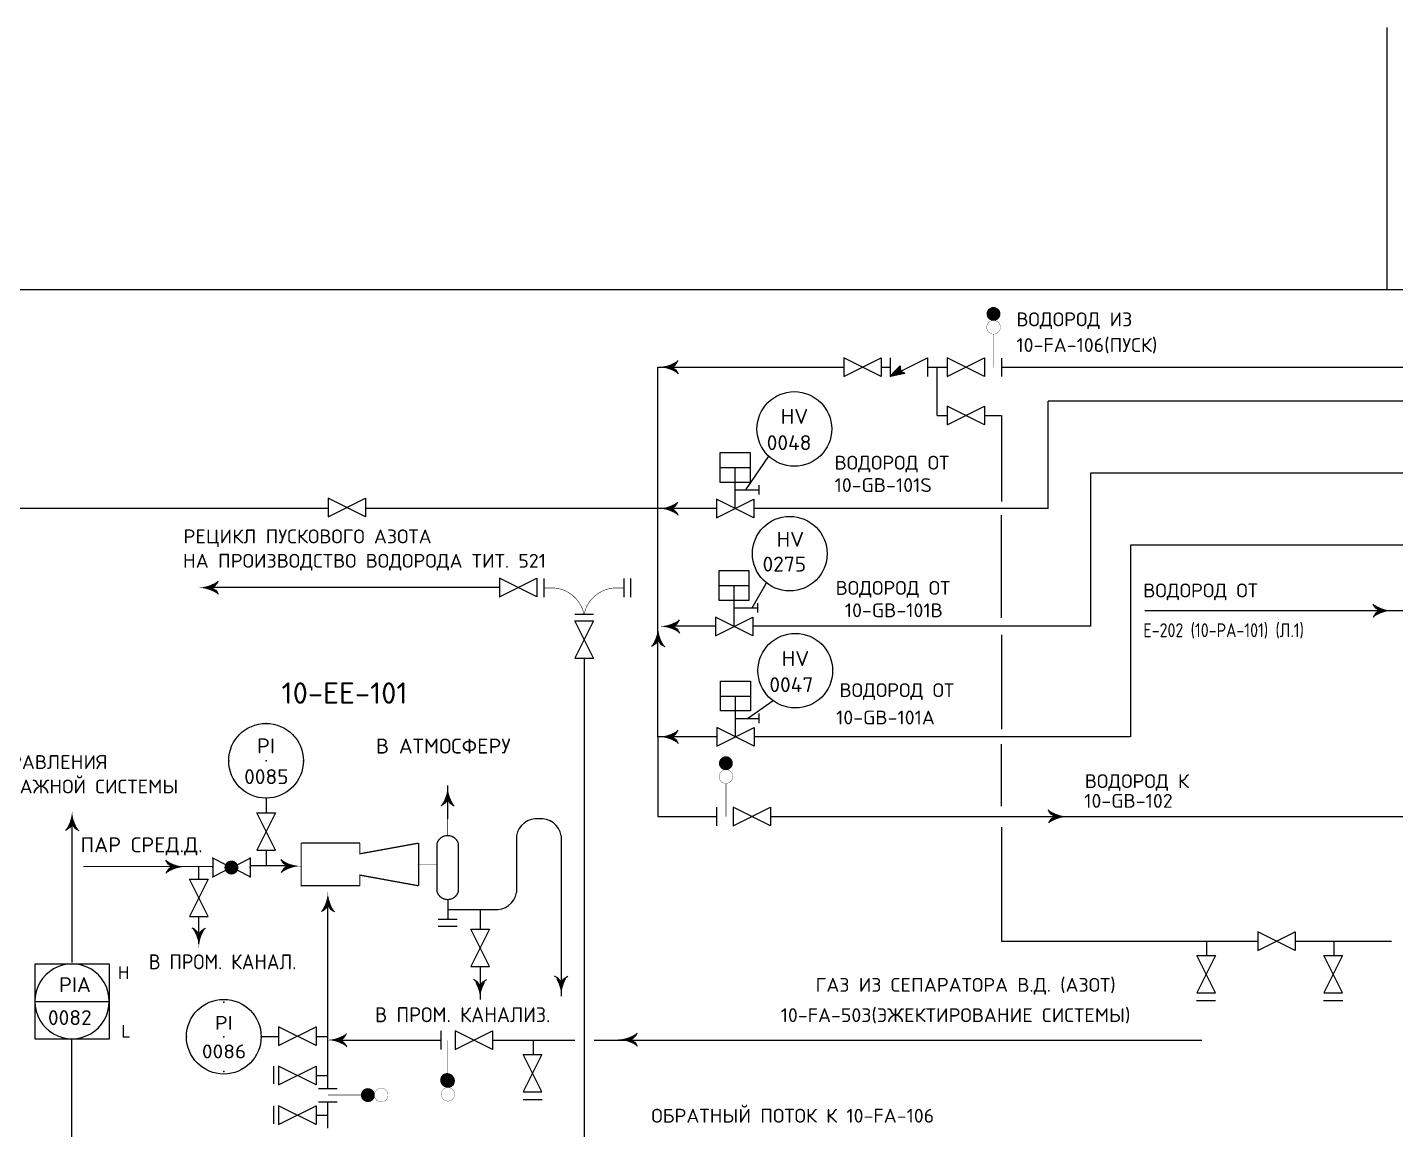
# Model space of a CAD drawing. Extents: x 230 to 652, y 120 to 276.
# Drawn here: x 239.59 to 252.41, y 140.99 to 151.33 of the extents above; entities that cross this region are included whole.
import ezdxf
from ezdxf.enums import TextEntityAlignment as Align

# ---------------------------------------------------------------- set-up
doc = ezdxf.new("R2010")
doc.units = 0
doc.header["$MEASUREMENT"] = 0
doc.linetypes.add('DASH', pattern=[0.15625, 0.09375, -0.0625])
doc.linetypes.add('SDASH', pattern=[0.09375, 0.046875, -0.046875])
doc.layers.get('0').update_dxf_attribs({"linetype": 'CONTINUOUS'})
for name, color, linetype in [('IN-ATTRIBS', 7, 'CONTINUOUS'), ('IN-EQUIPMENT', 7, 'CONTINUOUS'), ('IN-INSTRUMENT', 7, 'SDASH'), ('IN-MIN-PROC', 7, 'CONTINUOUS')]:
    doc.layers.add(name, color=color, linetype=linetype)
doc.styles.add('ATTRIBS', font='SIMPLEX', dxfattribs={"width": 0.8, "height": 0.125})
doc.styles.add('NARROW', font='simplex', dxfattribs={"width": 0.75, "height": 0.1})
doc.styles.add('S1', font='SIMPLEX.shx')
doc.styles.add('SIMPLEX', font='SIMPLEX')

# ---------------------------------------------------------------- blocks, each defined once
blk = doc.blocks.new('BUBTEXT')
at = {"layer": 'IN-ATTRIBS'}
for p in [(0, 0.25), (-0.25, 0), (0, 0), (0.25, 0), (0, -0.25)]:
    blk.add_point(p, dxfattribs=at)
at = {"layer": 'IN-ATTRIBS', "flags": 1}
for tag, style, width, p in [('IDNUM', 'ATTRIBS', 0.8, (0.0087, 0.5838)), ('DWGNO', 'ATTRIBS', 0.8, (0.0029, 0.4474)), ('FILENO', 'ATTRIBS', 0.8, (-0.003, 0.3111)), ('LOC', 'ATTRIBS', 0.8, (-0.0799, -0.422)), ('SIG', 'ATTRIBS', 0.8, (-0.0872, -0.5633)), ('INSTALL', 'ATTRIBS', 0.8, (-0.0872, -0.6994)), ('SERV', 'ATTRIBS', 0.8, (-0.0834, -0.8376)), ('DATE', 'ATTRIBS', 0.8, (-0.0881, -0.9694)), ('DES', 'NARROW', 0.75, (-0.0866, -1.1017)), ('CSYS', 'NARROW', 0.75, (-0.0866, -1.2425))]:
    blk.add_attdef(tag, text='', height=0.1, dxfattribs=dict(at, style=style, width=width)).set_placement(p, align=Align.CENTER)
at = {"layer": 'IN-ATTRIBS', "style": 'ATTRIBS', "flags": 1}
blk.add_attdef('SYSCDI', text='', height=0.1, dxfattribs=at).set_placement((-0.3125, 0.3125), align=Align.RIGHT)
at = {"layer": 'IN-ATTRIBS', "style": 'S1'}
for tag, p in [('XT', (0.3241, 0.2568)), ('A1', (0.3233, 0.1153)), ('A2', (0.3233, -0.0347)), ('A3', (0.3233, -0.1847)), ('RES', (0.3233, -0.3422))]:
    blk.add_attdef(tag, p, '', height=0.1, dxfattribs=at)
at = {"layer": 'IN-ATTRIBS', "style": 'ATTRIBS'}
blk.add_attdef('SYSCDV', text='', height=0.1, dxfattribs=at).set_placement((-0.3125, 0.1411), align=Align.RIGHT)
at = {"layer": 'IN-ATTRIBS', "style": 'S1'}
for tag, p in [('INSTTYPE', (-0.0002, 0.0499)), ('TAGNUM', (0.0019, -0.1561)), ('MD', (0.4017, -0.5655)), ('SZ', (0.4017, -0.6963))]:
    blk.add_attdef(tag, text='', height=0.1, dxfattribs=at).set_placement(p, align=Align.CENTER)

msp = doc.modelspace()

# ---------------------------------------------------------------- hatches: boundary and pattern name
at = {"linetype": 'Continuous'}
h = msp.add_hatch(dxfattribs=at)
h.set_pattern_fill('ANSI31', color=2, scale=0.0014, style=0)
h.set_pattern_definition([(45, (-511.36866988, 126.94704847), (-0.000123743686708, 0.000123743686708), [])])
edge = h.paths.add_edge_path()
edge.add_line((247.771, 148.105), (247.81, 148.088))
edge.add_line((247.81, 148.088), (247.672, 148.057))
edge.add_line((247.672, 148.058), (247.767, 148.155))
edge.add_line((247.767, 148.155), (247.771, 148.105))
h = msp.add_hatch(dxfattribs=at)
h.set_pattern_fill('ANSI31', color=2, scale=0.001, angle=180, style=0)
h.set_pattern_definition([(225, (782.24205212, 155.97791086), (8.8388347648e-05, -8.8388347648e-05), [])])
edge = h.paths.add_edge_path()
edge.add_arc((243.525, 141.456), 0.0638, -180, 0, ccw=False)
edge.add_arc((243.525, 141.456), 0.0638, 0, 180, ccw=False)

# ---------------------------------------------------------------- linework, layer by layer
for p, q in [((252.33, 148.873), (252.33, 151.33)), ((239.658, 142.197), (240.358, 142.197))]:
    msp.add_line(p, q, dxfattribs=at)
at = {"color": 6, "linetype": 'Continuous'}
msp.add_line((229.992, 148.873), (499.167, 148.873), dxfattribs=at)
at = {"color": 5, "linetype": 'Continuous'}
for p, q in [((245.497, 148.144), (247.239, 148.144)), ((245.497, 146.819), (245.497, 148.144)), ((247.588, 148.144), (247.672, 148.144)), ((248.022, 148.144), (248.204, 148.144)), ((248.113, 147.691), (248.113, 148.144)), ((248.725, 148.144), (283.903, 148.144)), ((248.113, 147.691), (248.206, 147.691)), ((248.556, 147.691), (248.716, 147.691)), ((248.716, 147.691), (248.716, 146.883)), ((248.716, 145.793), (248.716, 146.756)), ((244.012, 146.077), (241.289, 146.077)), ((250.059, 145.861), (271.953, 145.861)), ((248.716, 145.634), (248.716, 144.75)), ((244.806, 145.415), (244.805, 140.165)), ((245.497, 144.677), (245.497, 143.93)), ((248.716, 144.028), (248.716, 144.609)), ((243.526, 143.908), (243.526, 144.221)), ((245.497, 143.93), (246.048, 143.93)), ((246.553, 143.93), (248.616, 143.93)), ((248.59, 143.93), (250.686, 143.93)), ((250.631, 143.93), (251.475, 143.93)), ((268.19, 143.933), (251.475, 143.928)), ((244.171, 143.75), (244.171, 143.217)), ((244.59, 143.75), (244.59, 142.246)), ((248.716, 143.831), (248.716, 142.763)), ((241.324, 143.462), (240.114, 143.46)), ((242.057, 143.467), (241.673, 143.467)), ((243.526, 143.152), (243.526, 142.967)), ((241.194, 142.737), (241.194, 142.993)), ((242.403, 141.38), (242.403, 143.103)), ((243.526, 143.059), (243.961, 143.059)), ((243.83, 143.059), (243.83, 142.874)), ((248.716, 142.763), (251.119, 142.763)), ((251.469, 142.763), (252.372, 142.763)), ((243.83, 142.524), (243.83, 142.214)), ((242.516, 141.835), (242.803, 141.835)), ((242.803, 141.835), (243.463, 141.835)), ((243.945, 141.835), (244.717, 141.835)), ((244.899, 141.835), (245.652, 141.835)), ((245.611, 141.835), (247.109, 141.835)), ((247.109, 141.835), (250.594, 141.835)), ((242.403, 141.009), (242.403, 141.256))]:
    msp.add_line(p, q, dxfattribs=at)
at = {"color": 2, "linetype": 'Continuous'}
for p, q in [((247.672, 148.057), (248.022, 148.232)), ((247.672, 148.232), (247.672, 148.057)), ((247.672, 148.058), (247.767, 148.155)), ((247.767, 148.155), (247.771, 148.105)), ((248.022, 148.232), (248.022, 148.057)), ((248.716, 148.229), (248.716, 148.056)), ((247.81, 148.088), (247.672, 148.057)), ((247.771, 148.105), (247.81, 148.088)), ((246.081, 147.203), (246.361, 147.203)), ((246.221, 146.819), (246.221, 147.203)), ((246.223, 146.994), (246.442, 146.994)), ((246.442, 147.037), (246.442, 146.95)), ((244.429, 145.986), (244.429, 146.161)), ((245.179, 145.986), (245.179, 146.161)), ((245.244, 145.986), (245.244, 146.161)), ((246.07, 146.097), (246.35, 146.097)), ((246.21, 145.714), (246.21, 146.097)), ((246.431, 145.932), (246.431, 145.844)), ((244.892, 145.824), (244.717, 145.824)), ((246.212, 145.888), (246.431, 145.888)), ((246.083, 145.06), (246.363, 145.06)), ((246.223, 144.677), (246.223, 145.06)), ((246.225, 144.851), (246.443, 144.851)), ((246.443, 144.895), (246.443, 144.807)), ((241.824, 144.103), (241.824, 143.965)), ((246.048, 143.842), (246.048, 144.017)), ((241.824, 143.615), (241.824, 143.465)), ((243.436, 142.967), (243.616, 142.967)), ((243.436, 142.903), (243.616, 142.903)), ((250.642, 142.627), (250.642, 142.763)), ((251.833, 142.627), (251.833, 142.763)), ((250.543, 142.206), (250.723, 142.206)), ((251.734, 142.206), (251.914, 142.206)), ((241.942, 141.866), (241.778, 141.866)), ((242.403, 141.866), (242.292, 141.866)), ((243.463, 141.92), (243.463, 141.745)), ((244.331, 141.699), (244.331, 141.835)), ((241.895, 141.591), (241.895, 141.423)), ((242.292, 141.503), (242.398, 141.503)), ((242.316, 141.381), (242.491, 141.381)), ((241.895, 141.217), (241.895, 141.049)), ((242.316, 141.256), (242.491, 141.256)), ((244.232, 141.278), (244.411, 141.278)), ((242.292, 141.129), (242.398, 141.129))]:
    msp.add_line(p, q, dxfattribs=at)
at = {"color": 3, "linetype": 'Continuous'}
for p, q in [((249.153, 146.819), (249.153, 147.824)), ((283.709, 147.824), (249.153, 147.824)), ((249.55, 147.149), (249.55, 145.714)), ((283.709, 147.149), (249.55, 147.149)), ((240.342, 146.819), (232.84, 146.819)), ((242.409, 146.819), (240.342, 146.819)), ((246.044, 146.819), (242.757, 146.819)), ((245.497, 144.678), (245.497, 146.819)), ((249.153, 146.819), (246.396, 146.819)), ((249.924, 146.474), (249.924, 144.677)), ((283.709, 146.474), (249.924, 146.474)), ((245.846, 145.714), (245.583, 145.714)), ((246.036, 145.714), (245.844, 145.714)), ((249.55, 145.714), (246.385, 145.714)), ((246.044, 144.677), (245.497, 144.677)), ((249.924, 144.677), (246.398, 144.677))]:
    msp.add_line(p, q, dxfattribs=at)
for p, q in [((246.321, 146.994), (246.535, 147.309)), ((246.38, 145.888), (246.515, 146.12)), ((246.337, 144.851), (246.576, 145.017))]:
    msp.add_line(p, q)
at = {"color": 7, "linetype": 'Continuous'}
for p, q in [((240.006, 142.561), (240.006, 143.863)), ((240.003, 140.355), (240.003, 141.847))]:
    msp.add_line(p, q, dxfattribs=at)
at = {"color": 2, "linetype": 'Continuous'}
for points, const_width in [([(248.609, 148.643, 1), (248.674, 148.643, 1)], 0.065), ([(248.578, 148.518, 1), (248.706, 148.518, 1)], 0.0025), ([(246.101, 144.43, 1), (246.166, 144.43, 1)], 0.065), ([(246.07, 144.305, 1), (246.198, 144.305, 1)], 0.0025), ([(241.467, 143.452, 1), (241.532, 143.452, 1)], 0.0656), ([(242.778, 141.351, -1), (242.778, 141.286, -1)], 0.065), ([(242.903, 141.383, -1), (242.903, 141.255, -1)], 0.0025), ([(243.592, 141.326, -1), (243.465, 141.326, -1)], 0.0025)]:
    msp.add_lwpolyline(points, format="xyb", close=True, dxfattribs=dict(at, const_width=const_width))
at = {"color": 2, "linetype": 'Continuous', "const_width": 0.005}
for points in [[(248.642, 148.456), (248.642, 148.143)], [(246.134, 144.242), (246.134, 143.93)], [(243.525, 141.52), (243.525, 141.833)], [(242.716, 141.319), (242.403, 141.319)]]:
    msp.add_lwpolyline(points, dxfattribs=at)
at = {"color": 5, "linetype": 'Continuous'}
for points in [[(245.622, 148.144, 0.206864), (245.685, 148.207)], [(245.622, 148.144, -0.206864), (245.685, 148.082)], [(241.312, 146.077, 0.206864), (241.375, 146.139)], [(241.312, 146.077, -0.206864), (241.375, 146.014)], [(252.264, 145.861, -0.206864), (252.201, 145.923)], [(252.264, 145.861, 0.206864), (252.201, 145.798)], [(243.526, 144.094, -0.206864), (243.463, 144.032)], [(243.526, 144.094, 0.206864), (243.588, 144.032)], [(249.22, 143.929, -0.206864), (249.157, 143.992)], [(249.22, 143.929, 0.206864), (249.157, 143.867)], [(240.949, 143.459, -0.206864), (240.886, 143.522)], [(242.029, 143.465, -0.206864), (241.966, 143.528)], [(240.949, 143.459, 0.206864), (240.886, 143.397)], [(242.029, 143.465, 0.206864), (241.966, 143.403)], [(242.403, 143.103, -0.206864), (242.341, 143.04)], [(242.403, 143.103, 0.206864), (242.466, 143.04)], [(241.194, 142.822, 0.206864), (241.132, 142.884)], [(241.194, 142.822, -0.206864), (241.257, 142.884)], [(243.83, 142.339, 0.206864), (243.767, 142.401)], [(243.83, 142.339, -0.206864), (243.892, 142.401)], [(244.59, 142.371, 0.206864), (244.528, 142.433)], [(244.59, 142.371, -0.206864), (244.653, 142.433)], [(242.516, 141.835, 0.206864), (242.579, 141.897)], [(242.516, 141.835, -0.206864), (242.579, 141.772)], [(245.24, 141.839, 0.206864), (245.302, 141.901)], [(245.24, 141.839, -0.206864), (245.302, 141.776)]]:
    msp.add_lwpolyline(points, format="xyb", dxfattribs=at)
at = {"color": 2, "linetype": 'Continuous'}
for points in [[(247.238, 148.057), (247.588, 148.232), (247.588, 148.057), (247.238, 148.232)], [(248.206, 148.057), (248.556, 148.232), (248.556, 148.057), (248.206, 148.232)], [(248.206, 147.603), (248.556, 147.778), (248.556, 147.603), (248.206, 147.778)], [(246.081, 147.343), (246.361, 147.343), (246.361, 147.063), (246.081, 147.063)], [(242.407, 146.74), (242.757, 146.915), (242.757, 146.74), (242.407, 146.915)], [(246.046, 146.732), (246.396, 146.907), (246.396, 146.732), (246.046, 146.907)], [(246.07, 146.237), (246.35, 146.237), (246.35, 145.957), (246.07, 145.957)], [(244.012, 145.989), (244.362, 146.164), (244.362, 145.989), (244.012, 146.164)], [(246.035, 145.626), (246.385, 145.801), (246.385, 145.626), (246.035, 145.801)], [(244.894, 145.415), (244.719, 145.765), (244.894, 145.765), (244.719, 145.415)], [(246.083, 145.2), (246.363, 145.2), (246.363, 144.92), (246.083, 144.92)], [(246.048, 144.589), (246.398, 144.764), (246.398, 144.589), (246.048, 144.764)], [(246.203, 143.843), (246.553, 144.018), (246.553, 143.843), (246.203, 144.018)], [(241.911, 143.615), (241.736, 143.965), (241.911, 143.965), (241.736, 143.615)], [(241.282, 142.993), (241.107, 143.343), (241.282, 143.343), (241.107, 142.993)], [(243.917, 142.524), (243.742, 142.874), (243.917, 142.874), (243.742, 142.524)], [(251.119, 142.675), (251.469, 142.85), (251.469, 142.675), (251.119, 142.85)], [(250.721, 142.277), (250.546, 142.627), (250.721, 142.627), (250.546, 142.277)], [(251.913, 142.277), (251.738, 142.627), (251.913, 142.627), (251.738, 142.277)], [(241.942, 141.785), (242.292, 141.96), (242.292, 141.785), (241.942, 141.96)], [(243.595, 141.747), (243.945, 141.922), (243.945, 141.747), (243.595, 141.922)], [(244.41, 141.349), (244.235, 141.699), (244.41, 141.699), (244.235, 141.349)], [(241.942, 141.416), (242.292, 141.591), (242.292, 141.416), (241.942, 141.591)], [(241.942, 141.042), (242.292, 141.217), (242.292, 141.042), (241.942, 141.217)]]:
    msp.add_lwpolyline(points, close=True, dxfattribs=at)
at = {"color": 3, "linetype": 'Continuous'}
for points in [[(245.621, 146.819, 0.206864), (245.683, 146.882)], [(245.621, 146.819, -0.206864), (245.683, 146.757)], [(245.635, 145.714, 0.206864), (245.698, 145.776)], [(245.635, 145.714, -0.206864), (245.698, 145.651)], [(245.497, 145.589, -0.206864), (245.435, 145.526)], [(245.497, 145.589, 0.206864), (245.56, 145.526)], [(245.622, 144.678, 0.206864), (245.685, 144.741)], [(245.622, 144.678, -0.206864), (245.685, 144.616)]]:
    msp.add_lwpolyline(points, format="xyb", dxfattribs=at)
at = {"color": 5, "linetype": 'Continuous', "const_width": 0.005}
for points in [[(244.429, 146.074), (244.492, 146.074, -0.365938), (244.804, 145.824), (244.804, 145.824)], [(245.179, 146.074), (245.117, 146.074, 0.365938), (244.804, 145.824), (244.804, 145.824)]]:
    msp.add_lwpolyline(points, format="xyb", dxfattribs=at)
at = {"color": 7, "linetype": 'Continuous'}
for points in [[(240.006, 143.863, -0.206864), (239.943, 143.8)], [(240.006, 143.863, 0.206864), (240.068, 143.8)]]:
    msp.add_lwpolyline(points, format="xyb", dxfattribs=at)
at = {"color": 2, "linetype": 'Continuous'}
for points in [[(241.441, 143.482), (241.324, 143.54), (241.324, 143.365), (241.441, 143.423)], [(241.558, 143.482), (241.674, 143.54), (241.674, 143.365), (241.558, 143.423)]]:
    msp.add_lwpolyline(points, dxfattribs=at)
for points in [[(240.358, 142.144), (240.358, 142.547), (239.658, 142.547), (239.658, 142.144)], [(239.658, 142.144), (239.658, 141.847), (240.358, 141.847), (240.358, 142.144)]]:
    msp.add_lwpolyline(points)
at = {"const_width": 0.0025}
msp.add_lwpolyline([(243.589, 141.456, -1), (243.461, 141.456, -1)], format="xyb", close=True, dxfattribs=at)
for centre in [(246.775, 147.564), (246.732, 146.395), (246.784, 145.298), (241.824, 144.453), (241.428, 141.866)]:
    msp.add_circle(centre, 0.35)
at = {"color": 5, "linetype": 'Continuous'}
for centre, start, end in [((244.359, 143.719), 83.4001, 170.5353), ((244.402, 143.719), 9.4647, 96.5999), ((243.983, 143.248), 263.4001, 350.5353)]:
    msp.add_arc(centre, 0.19, start, end, dxfattribs=at)
for centre, start, end in [((240.006, 142.2), 359.6296, 180.3704), ((240.006, 142.195), 179.5934, 0.4066)]:
    msp.add_arc(centre, 0.348, start, end)
for points in [[(245.497, 148.144), (245.622, 148.144), (245.537, 148.148), (245.639, 148.152)], [(245.497, 148.144), (245.622, 148.144), (245.537, 148.141), (245.639, 148.136)], [(245.537, 148.148), (245.639, 148.152), (245.577, 148.156), (245.653, 148.163)], [(245.537, 148.141), (245.639, 148.136), (245.577, 148.133), (245.653, 148.126)], [(245.577, 148.156), (245.653, 148.163), (245.615, 148.168), (245.666, 148.176)], [(245.577, 148.133), (245.653, 148.126), (245.615, 148.12), (245.666, 148.113)], [(245.615, 148.168), (245.666, 148.176), (245.651, 148.186), (245.677, 148.191)], [(245.615, 148.12), (245.666, 148.113), (245.651, 148.103), (245.677, 148.098)], [(245.651, 148.186), (245.677, 148.191), (245.685, 148.207)], [(245.651, 148.103), (245.677, 148.098), (245.685, 148.082)], [(245.496, 146.819), (245.621, 146.819), (245.536, 146.822), (245.637, 146.827)], [(245.536, 146.822), (245.637, 146.827), (245.575, 146.83), (245.652, 146.838)], [(245.575, 146.83), (245.652, 146.838), (245.613, 146.843), (245.665, 146.851)], [(245.496, 146.819), (245.621, 146.819), (245.536, 146.816), (245.637, 146.811)], [(245.536, 146.816), (245.637, 146.811), (245.575, 146.808), (245.652, 146.8)], [(245.575, 146.808), (245.652, 146.8), (245.613, 146.795), (245.665, 146.788)], [(241.187, 146.077), (241.312, 146.077), (241.227, 146.08), (241.328, 146.085)], [(241.187, 146.077), (241.312, 146.077), (241.227, 146.073), (241.328, 146.068)], [(241.227, 146.08), (241.328, 146.085), (241.266, 146.088), (241.343, 146.095)], [(241.227, 146.073), (241.328, 146.068), (241.266, 146.065), (241.343, 146.058)], [(241.266, 146.088), (241.343, 146.095), (241.304, 146.101), (241.356, 146.108)], [(241.266, 146.065), (241.343, 146.058), (241.304, 146.052), (241.356, 146.045)], [(241.304, 146.101), (241.356, 146.108), (241.341, 146.118), (241.367, 146.123)], [(241.341, 146.118), (241.367, 146.123), (241.375, 146.139)], [(241.304, 146.052), (241.356, 146.045), (241.341, 146.035), (241.367, 146.03)], [(241.341, 146.035), (241.367, 146.03), (241.375, 146.014)], [(252.235, 145.902), (252.209, 145.907), (252.201, 145.923)], [(252.235, 145.82), (252.209, 145.815), (252.201, 145.798)], [(252.271, 145.885), (252.22, 145.892), (252.235, 145.902), (252.209, 145.907)], [(252.271, 145.837), (252.22, 145.829), (252.235, 145.82), (252.209, 145.815)], [(252.309, 145.872), (252.233, 145.879), (252.271, 145.885), (252.22, 145.892)], [(252.309, 145.849), (252.233, 145.842), (252.271, 145.837), (252.22, 145.829)], [(252.349, 145.864), (252.247, 145.869), (252.309, 145.872), (252.233, 145.879)], [(252.349, 145.858), (252.247, 145.853), (252.309, 145.849), (252.233, 145.842)], [(252.389, 145.861), (252.264, 145.861), (252.349, 145.864), (252.247, 145.869)], [(252.389, 145.861), (252.264, 145.861), (252.349, 145.858), (252.247, 145.853)], [(245.51, 145.714), (245.635, 145.714), (245.55, 145.717), (245.651, 145.722)], [(245.51, 145.714), (245.635, 145.714), (245.55, 145.71), (245.651, 145.706)], [(245.55, 145.717), (245.651, 145.722), (245.589, 145.725), (245.666, 145.732)], [(245.55, 145.71), (245.651, 145.706), (245.589, 145.702), (245.666, 145.695)], [(245.589, 145.725), (245.666, 145.732), (245.627, 145.738), (245.679, 145.745)], [(245.589, 145.702), (245.666, 145.695), (245.627, 145.69), (245.679, 145.682)], [(245.497, 144.678), (245.622, 144.678), (245.537, 144.682), (245.639, 144.686)], [(245.497, 144.678), (245.622, 144.678), (245.537, 144.675), (245.639, 144.67)], [(245.537, 144.682), (245.639, 144.686), (245.577, 144.69), (245.653, 144.697)], [(245.537, 144.675), (245.639, 144.67), (245.577, 144.667), (245.653, 144.66)], [(245.577, 144.69), (245.653, 144.697), (245.615, 144.702), (245.666, 144.71)], [(245.577, 144.667), (245.653, 144.66), (245.615, 144.654), (245.666, 144.647)], [(243.515, 144.14), (243.507, 144.063), (243.502, 144.102), (243.494, 144.051)], [(243.523, 144.18), (243.518, 144.078), (243.515, 144.14), (243.507, 144.063)], [(243.526, 144.219), (243.526, 144.094), (243.523, 144.18), (243.518, 144.078)], [(243.526, 144.219), (243.526, 144.094), (243.529, 144.18), (243.534, 144.078)], [(243.529, 144.18), (243.534, 144.078), (243.537, 144.14), (243.545, 144.063)], [(243.537, 144.14), (243.545, 144.063), (243.55, 144.102), (243.557, 144.051)], [(243.485, 144.066), (243.48, 144.04), (243.463, 144.032)], [(243.502, 144.102), (243.494, 144.051), (243.485, 144.066), (243.48, 144.04)], [(243.55, 144.102), (243.557, 144.051), (243.567, 144.066), (243.572, 144.04)], [(243.567, 144.066), (243.572, 144.04), (243.588, 144.032)], [(249.191, 143.971), (249.165, 143.976), (249.157, 143.992)], [(249.191, 143.888), (249.165, 143.883), (249.157, 143.867)], [(249.228, 143.954), (249.176, 143.961), (249.191, 143.971), (249.165, 143.976)], [(249.228, 143.905), (249.176, 143.898), (249.191, 143.888), (249.165, 143.883)], [(249.266, 143.941), (249.189, 143.948), (249.228, 143.954), (249.176, 143.961)], [(249.266, 143.918), (249.189, 143.911), (249.228, 143.905), (249.176, 143.898)], [(249.305, 143.933), (249.204, 143.938), (249.266, 143.941), (249.189, 143.948)], [(249.305, 143.926), (249.204, 143.921), (249.266, 143.918), (249.189, 143.911)], [(249.345, 143.929), (249.22, 143.929), (249.305, 143.933), (249.204, 143.938)], [(249.345, 143.929), (249.22, 143.929), (249.305, 143.926), (249.204, 143.921)], [(240.92, 143.5), (240.894, 143.505), (240.886, 143.522)], [(240.956, 143.483), (240.905, 143.491), (240.92, 143.5), (240.894, 143.505)], [(242, 143.506), (241.974, 143.512), (241.966, 143.528)], [(242.036, 143.489), (241.985, 143.497), (242, 143.506), (241.974, 143.512)], [(242.074, 143.477), (241.998, 143.484), (242.036, 143.489), (241.985, 143.497)], [(240.92, 143.418), (240.894, 143.413), (240.886, 143.397)], [(240.956, 143.435), (240.905, 143.428), (240.92, 143.418), (240.894, 143.413)], [(240.994, 143.471), (240.918, 143.478), (240.956, 143.483), (240.905, 143.491)], [(240.994, 143.448), (240.918, 143.441), (240.956, 143.435), (240.905, 143.428)], [(241.034, 143.462), (240.932, 143.467), (240.994, 143.471), (240.918, 143.478)], [(241.034, 143.456), (240.932, 143.451), (240.994, 143.448), (240.918, 143.441)], [(241.074, 143.459), (240.949, 143.459), (241.034, 143.462), (240.932, 143.467)], [(241.074, 143.459), (240.949, 143.459), (241.034, 143.456), (240.932, 143.451)], [(242, 143.424), (241.974, 143.419), (241.966, 143.403)], [(242.036, 143.441), (241.985, 143.434), (242, 143.424), (241.974, 143.419)], [(242.074, 143.454), (241.998, 143.447), (242.036, 143.441), (241.985, 143.434)], [(242.114, 143.469), (242.012, 143.473), (242.074, 143.477), (241.998, 143.484)], [(242.114, 143.462), (242.012, 143.457), (242.074, 143.454), (241.998, 143.447)], [(242.154, 143.465), (242.029, 143.465), (242.114, 143.469), (242.012, 143.473)], [(242.154, 143.465), (242.029, 143.465), (242.114, 143.462), (242.012, 143.457)], [(242.379, 143.111), (242.372, 143.059), (242.362, 143.074), (242.357, 143.048)], [(242.392, 143.149), (242.385, 143.072), (242.379, 143.111), (242.372, 143.059)], [(242.4, 143.188), (242.395, 143.087), (242.392, 143.149), (242.385, 143.072)], [(242.403, 143.228), (242.403, 143.103), (242.4, 143.188), (242.395, 143.087)], [(242.403, 143.228), (242.403, 143.103), (242.406, 143.188), (242.411, 143.087)], [(242.406, 143.188), (242.411, 143.087), (242.415, 143.149), (242.422, 143.072)], [(242.415, 143.149), (242.422, 143.072), (242.427, 143.111), (242.435, 143.059)], [(242.427, 143.111), (242.435, 143.059), (242.444, 143.074), (242.449, 143.048)], [(242.362, 143.074), (242.357, 143.048), (242.341, 143.04)], [(242.444, 143.074), (242.449, 143.048), (242.466, 143.04)], [(241.153, 142.85), (241.148, 142.876), (241.132, 142.884)], [(241.17, 142.814), (241.163, 142.866), (241.153, 142.85), (241.148, 142.876)], [(241.183, 142.776), (241.176, 142.853), (241.17, 142.814), (241.163, 142.866)], [(241.191, 142.737), (241.186, 142.838), (241.183, 142.776), (241.176, 142.853)], [(241.198, 142.737), (241.202, 142.838), (241.206, 142.776), (241.213, 142.853)], [(241.206, 142.776), (241.213, 142.853), (241.218, 142.814), (241.226, 142.866)], [(241.218, 142.814), (241.226, 142.866), (241.235, 142.85), (241.24, 142.876)], [(241.235, 142.85), (241.24, 142.876), (241.257, 142.884)], [(241.194, 142.697), (241.194, 142.822), (241.191, 142.737), (241.186, 142.838)], [(241.194, 142.697), (241.194, 142.822), (241.198, 142.737), (241.202, 142.838)], [(243.806, 142.331), (243.798, 142.383), (243.789, 142.367), (243.784, 142.393)], [(243.819, 142.293), (243.811, 142.37), (243.806, 142.331), (243.798, 142.383)], [(243.827, 142.254), (243.822, 142.355), (243.819, 142.293), (243.811, 142.37)], [(243.83, 142.214), (243.83, 142.339), (243.827, 142.254), (243.822, 142.355)], [(243.83, 142.214), (243.83, 142.339), (243.833, 142.254), (243.838, 142.355)], [(243.833, 142.254), (243.838, 142.355), (243.841, 142.293), (243.849, 142.37)], [(243.841, 142.293), (243.849, 142.37), (243.854, 142.331), (243.861, 142.383)], [(243.854, 142.331), (243.861, 142.383), (243.871, 142.367), (243.876, 142.393)], [(244.566, 142.363), (244.559, 142.414), (244.549, 142.399), (244.544, 142.425)], [(244.579, 142.325), (244.572, 142.402), (244.566, 142.363), (244.559, 142.414)], [(244.587, 142.286), (244.582, 142.387), (244.579, 142.325), (244.572, 142.402)], [(244.59, 142.246), (244.59, 142.371), (244.587, 142.286), (244.582, 142.387)], [(244.59, 142.246), (244.59, 142.371), (244.594, 142.286), (244.598, 142.387)], [(244.594, 142.286), (244.598, 142.387), (244.602, 142.325), (244.609, 142.402)], [(244.602, 142.325), (244.609, 142.402), (244.614, 142.363), (244.622, 142.414)], [(244.614, 142.363), (244.622, 142.414), (244.631, 142.399), (244.636, 142.425)], [(242.391, 141.835), (242.516, 141.835), (242.431, 141.838), (242.532, 141.843)], [(242.391, 141.835), (242.516, 141.835), (242.431, 141.832), (242.532, 141.827)], [(242.431, 141.838), (242.532, 141.843), (242.47, 141.846), (242.547, 141.854)], [(242.431, 141.832), (242.532, 141.827), (242.47, 141.824), (242.547, 141.816)], [(242.47, 141.846), (242.547, 141.854), (242.508, 141.859), (242.56, 141.866)], [(242.508, 141.859), (242.56, 141.866), (242.545, 141.876), (242.57, 141.881)], [(242.545, 141.876), (242.57, 141.881), (242.579, 141.897)], [(245.115, 141.839), (245.24, 141.839), (245.155, 141.842), (245.256, 141.847)], [(245.115, 141.839), (245.24, 141.839), (245.155, 141.836), (245.256, 141.831)], [(245.155, 141.842), (245.256, 141.847), (245.194, 141.85), (245.271, 141.858)], [(245.155, 141.836), (245.256, 141.831), (245.194, 141.828), (245.271, 141.82)], [(245.194, 141.85), (245.271, 141.858), (245.232, 141.863), (245.284, 141.87)], [(245.194, 141.828), (245.271, 141.82), (245.232, 141.815), (245.284, 141.807)], [(245.232, 141.863), (245.284, 141.87), (245.268, 141.88), (245.294, 141.885)], [(245.268, 141.88), (245.294, 141.885), (245.302, 141.901)], [(242.47, 141.824), (242.547, 141.816), (242.508, 141.811), (242.56, 141.804)], [(242.508, 141.811), (242.56, 141.804), (242.545, 141.794), (242.57, 141.789)], [(242.545, 141.794), (242.57, 141.789), (242.579, 141.772)], [(245.232, 141.815), (245.284, 141.807), (245.268, 141.798), (245.294, 141.793)], [(245.268, 141.798), (245.294, 141.793), (245.302, 141.776)]]:
    msp.add_solid(points, dxfattribs=at)
at = {"color": 3, "linetype": 'Continuous'}
for points in [[(245.613, 146.843), (245.665, 146.851), (245.649, 146.86), (245.675, 146.865)], [(245.649, 146.86), (245.675, 146.865), (245.683, 146.882)], [(245.613, 146.795), (245.665, 146.788), (245.649, 146.778), (245.675, 146.773)], [(245.649, 146.778), (245.675, 146.773), (245.683, 146.757)], [(245.494, 145.674), (245.489, 145.572), (245.486, 145.634), (245.479, 145.558)], [(245.497, 145.714), (245.497, 145.589), (245.494, 145.674), (245.489, 145.572)], [(245.497, 145.714), (245.497, 145.589), (245.501, 145.674), (245.505, 145.572)], [(245.501, 145.674), (245.505, 145.572), (245.509, 145.634), (245.516, 145.558)], [(245.627, 145.738), (245.679, 145.745), (245.664, 145.755), (245.69, 145.76)], [(245.627, 145.69), (245.679, 145.682), (245.664, 145.672), (245.69, 145.667)], [(245.664, 145.755), (245.69, 145.76), (245.698, 145.776)], [(245.456, 145.56), (245.451, 145.534), (245.435, 145.526)], [(245.473, 145.596), (245.466, 145.545), (245.456, 145.56), (245.451, 145.534)], [(245.486, 145.634), (245.479, 145.558), (245.473, 145.596), (245.466, 145.545)], [(245.509, 145.634), (245.516, 145.558), (245.521, 145.596), (245.529, 145.545)], [(245.521, 145.596), (245.529, 145.545), (245.538, 145.56), (245.544, 145.534)], [(245.538, 145.56), (245.544, 145.534), (245.56, 145.526)], [(245.664, 145.672), (245.69, 145.667), (245.698, 145.651)], [(245.615, 144.702), (245.666, 144.71), (245.651, 144.719), (245.677, 144.725)], [(245.615, 144.654), (245.666, 144.647), (245.651, 144.637), (245.677, 144.632)], [(245.651, 144.719), (245.677, 144.725), (245.685, 144.741)], [(245.651, 144.637), (245.677, 144.632), (245.685, 144.616)]]:
    msp.add_solid(points, dxfattribs=at)
at = {"color": 7, "linetype": 'Continuous'}
for points in [[(239.994, 143.909), (239.987, 143.832), (239.982, 143.871), (239.974, 143.819)], [(240.003, 143.948), (239.998, 143.847), (239.994, 143.909), (239.987, 143.832)], [(240.006, 143.988), (240.006, 143.863), (240.003, 143.948), (239.998, 143.847)], [(240.006, 143.988), (240.006, 143.863), (240.009, 143.948), (240.014, 143.847)], [(240.009, 143.948), (240.014, 143.847), (240.017, 143.909), (240.024, 143.832)], [(240.017, 143.909), (240.024, 143.832), (240.03, 143.871), (240.037, 143.819)], [(239.965, 143.834), (239.96, 143.808), (239.943, 143.8)], [(239.982, 143.871), (239.974, 143.819), (239.965, 143.834), (239.96, 143.808)], [(240.03, 143.871), (240.037, 143.819), (240.047, 143.834), (240.052, 143.808)], [(240.047, 143.834), (240.052, 143.808), (240.068, 143.8)]]:
    msp.add_solid(points, dxfattribs=at)
at = {"layer": 'IN-ATTRIBS'}
for p in [(241.324, 143.54), (241.674, 143.54), (241.324, 143.452), (241.324, 143.365), (241.674, 143.452), (241.674, 143.365)]:
    msp.add_point(p, dxfattribs=at)
at = {"layer": 'IN-EQUIPMENT', "color": 6, "const_width": 0.012}
msp.add_lwpolyline([(243.426, 143.677), (243.426, 143.227, 0.75), (243.626, 143.227), (243.626, 143.677, 0.75), (243.426, 143.677)], format="xyb", dxfattribs=at)
for points in [[(242.153, 143.681), (242.703, 143.681)], [(242.153, 143.681), (242.153, 143.281), (242.703, 143.281)], [(242.703, 143.681), (242.703, 143.581), (243.253, 143.681)], [(243.253, 143.681), (243.253, 143.281)], [(242.703, 143.281), (242.703, 143.381), (243.253, 143.281)]]:
    msp.add_lwpolyline(points, dxfattribs=at)
at = {"layer": 'IN-MIN-PROC', "color": 7}
for p, q in [((248.716, 148.142), (248.76, 148.144)), ((241.194, 143.342), (241.194, 143.462))]:
    msp.add_line(p, q, dxfattribs=at)
at = {"layer": 'IN-MIN-PROC', "color": 6, "const_width": 0.005}
for points in [[(243.526, 143.908), (243.526, 143.752)], [(243.243, 143.478), (243.431, 143.478)]]:
    msp.add_lwpolyline(points, dxfattribs=at)

# ---------------------------------------------------------------- block references
at = {"layer": 'IN-INSTRUMENT', "color": 7, "xscale": 1.4, "zscale": 1.4}
for p, yscale, values in [((241.824, 144.453), 1.4, {'INSTTYPE': 'PI', 'TAGNUM': '0085'}), ((241.428, 141.866), 1.3, {'INSTTYPE': 'PI', 'TAGNUM': '0086'})]:
    msp.add_blockref('BUBTEXT', p, dxfattribs=dict(at, yscale=yscale)).add_auto_attribs(values)

# ---------------------------------------------------------------- texts
at = {"color": 1, "linetype": 'Continuous', "style": 'SIMPLEX'}
for s, p in [('ВОДОРОД ИЗ ', (248.856, 148.527)), ('10-FA-106(ПУСК)', (248.856, 148.286)), ('ВОДОРОД ОТ', (247.152, 147.183)), ('10-GB-101S', (247.152, 146.973)), ('РЕЦИКЛ ПУСКОВОГО АЗОТА', (241.05, 146.492)), ('НА ПРОИЗВОДСТВО ВОДОРОДА ТИТ. 521', (241.045, 146.263)), ('ВОДОРОД ОТ ', (247.162, 146.009)), ('ВОДОРОД ОТ ', (250.045, 145.985)), (' 10-GB-101B', (247.162, 145.799)), ('ВОДОРОД ОТ ', (247.198, 145.05)), (' 10-GB-101A', (247.08, 144.794)), ('В БЛОК УПРАВЛЕНИЯ', (238.492, 144.376)), ('АНТИ-ПОМПАЖНОЙ СИСТЕМЫ', (238.487, 144.147)), ('ВОДОРОД К ', (249.497, 144.197)), ('10-GB-102', (249.492, 144.012)), ('ГАЗ ИЗ СЕПАРАТОРА В.Д. (АЗОТ)', (246.974, 142.287)), ('10-FA-503(ЭЖЕКТИРОВАНИЕ СИСТЕМЫ)', (246.647, 142.003)), ('ОБРАТНЫЙ ПОТОК К 10-FA-106', (245.435, 141.06))]:
    msp.add_text(s, height=0.13, dxfattribs=at).set_placement(p)
at = {"color": 7, "linetype": 'Continuous'}
for s, height, style, p in [('HV', 0.14, 'S1', (246.648, 147.612)), ('0048', 0.14, 'S1', (246.516, 147.366)), ('HV', 0.14, 'S1', (246.609, 146.459)), ('0275', 0.14, 'S1', (246.477, 146.227)), ('HV', 0.14, 'S1', (246.657, 145.342)), ('0047', 0.14, 'S1', (246.541, 145.097)), ('Н', 0.12, 'SIMPLEX', (240.435, 142.407)), ('PIA', 0.14, 'SIMPLEX', (239.884, 142.284)), ('0082', 0.14, 'SIMPLEX', (239.78, 141.975)), ('L', 0.12, 'SIMPLEX', (240.466, 141.857))]:
    msp.add_text(s, height=height, dxfattribs=dict(at, style=style)).set_placement(p)
at = {"color": 1, "linetype": 'Continuous', "style": 'SIMPLEX', "width": 0.8}
msp.add_text('Е-202 (10-РА-101) (Л.1)', height=0.13, dxfattribs=at).set_placement((250.045, 145.612))
at = {"color": 4, "linetype": 'DASH', "style": 'S1'}
msp.add_text('10-EE-101', height=0.2, dxfattribs=at).set_placement((241.969, 144.988))
at = {"color": 1, "style": 'SIMPLEX'}
for s, p in [('В АТМОСФЕРУ', (242.853, 144.521)), ('ПАР СРЕД.Д.', (240.084, 143.595))]:
    msp.add_text(s, height=0.14, dxfattribs=at).set_placement(p)
for s, width, p in [('В ПРОМ. КАНАЛ.', 0.9, (240.725, 142.498)), ('В ПРОМ. КАНАЛИЗ.', 0.93, (242.845, 142.002))]:
    msp.add_text(s, height=0.14, dxfattribs=dict(at, width=width)).set_placement(p)

doc.saveas('drawing.dxf')
